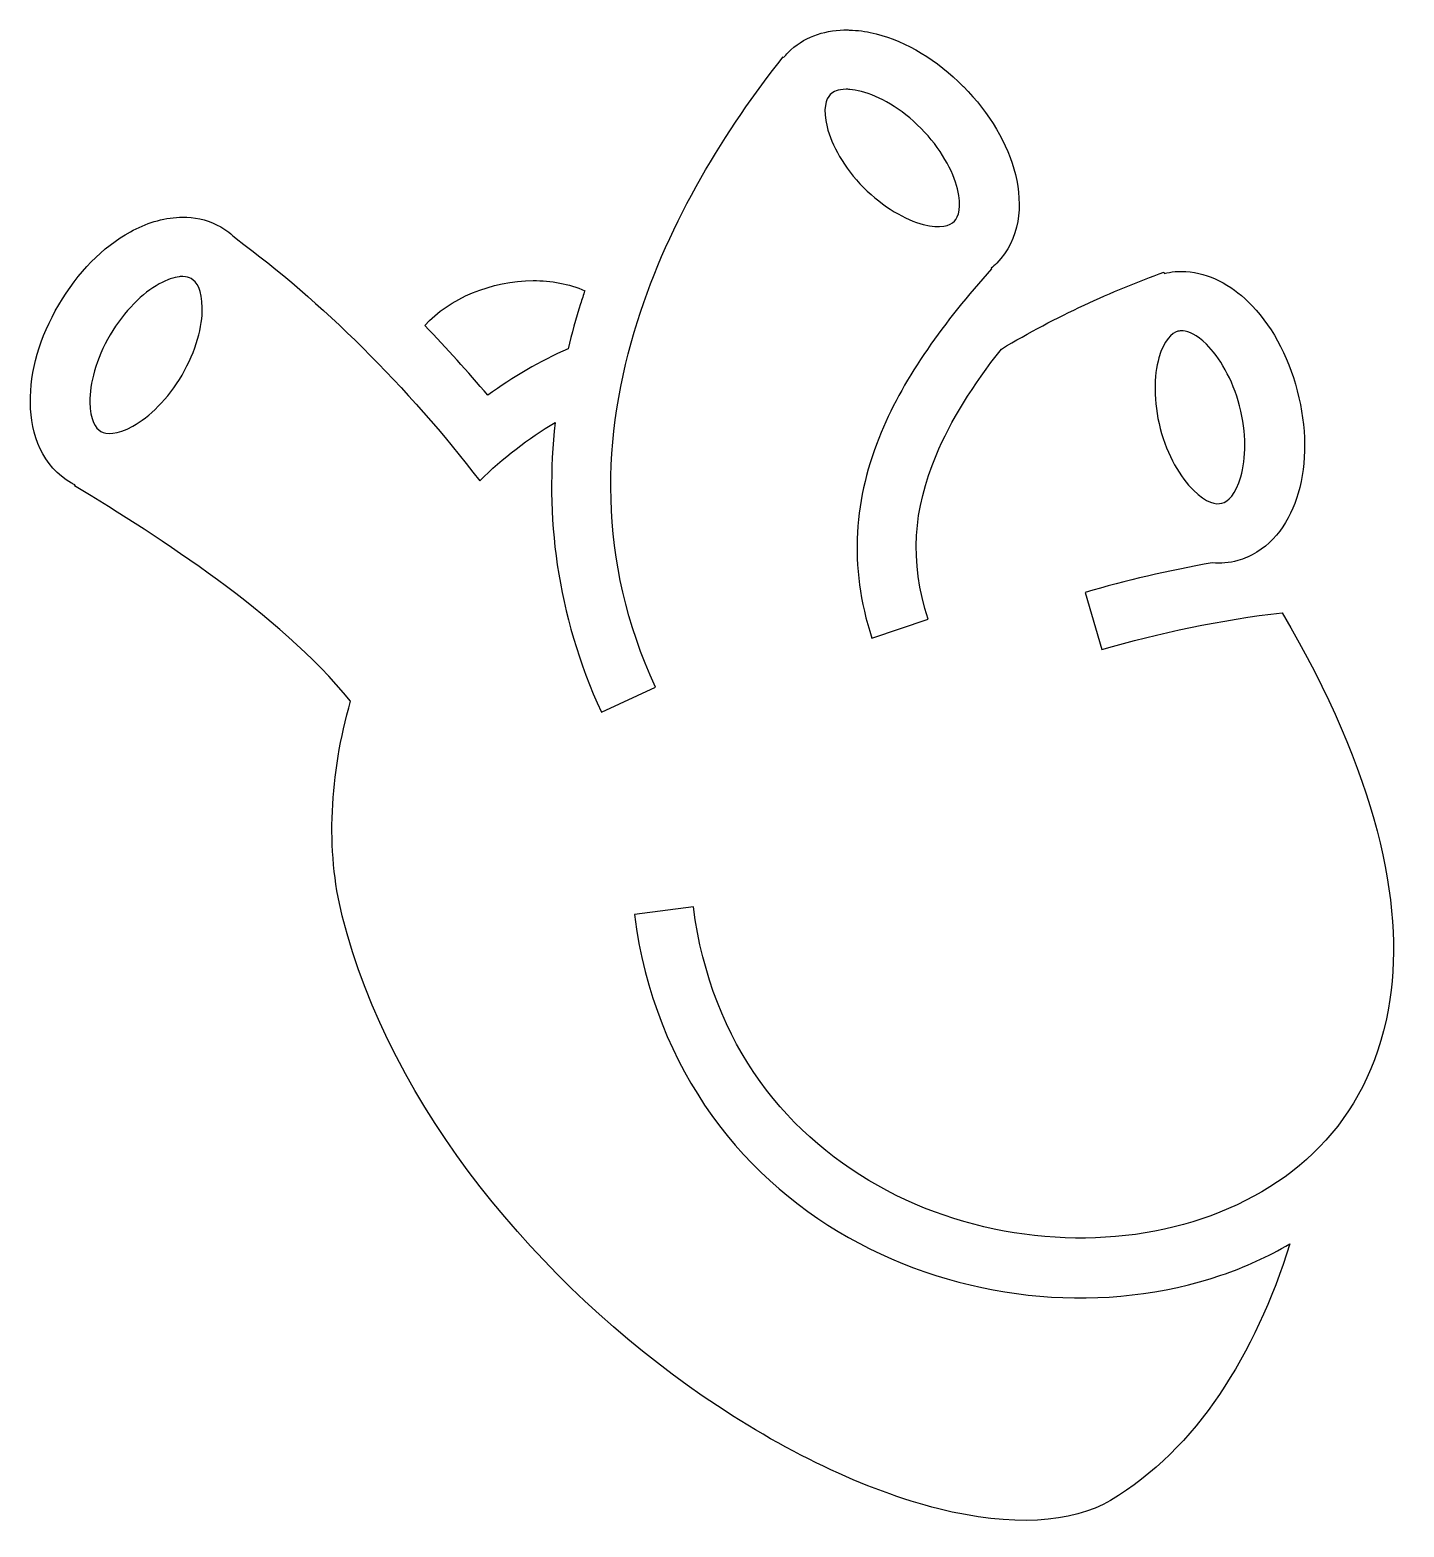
# Model space of a CAD drawing. Header units: centimetres. Extents: x -9.4 to 8.8, y -10 to 9.8.
import ezdxf

# ---------------------------------------------------------------- set-up
doc = ezdxf.new("R2010")
doc.units = ezdxf.units.CM
doc.header["$MEASUREMENT"] = 0
doc.layers.add('Layer 1', color=7, linetype='Continuous')

msp = doc.modelspace()

# ---------------------------------------------------------------- linework, layer by layer
at = {"layer": 'Layer 1'}
for points, knots in [([(1.39947, 9.83694), (1.12538, 9.83011), (0.86006, 9.74164), (0.65757, 9.53654), (0.65757, 9.53654), (0.6372, 9.51596), (0.61894, 9.49509), (0.6009, 9.47329), (0.6009, 9.47329), (0.6009, 9.47329), (0.59297, 9.48122), (0.59297, 9.48122), (0.59297, 9.48122), (-0.15964, 8.52527), (-0.91285, 7.3218), (-1.33487, 5.97731), (-1.33487, 5.97731), (-1.80702, 4.47318), (-1.87462, 2.82525), (-1.09506, 1.13727), (-1.09506, 1.13727), (-1.09506, 1.13727), (-1.81057, 0.80646), (-1.81057, 0.80646), (-1.81057, 0.80646), (-2.41378, 2.11257), (-2.56146, 3.41733), (-2.42327, 4.64248), (-2.42327, 4.64248), (-2.78064, 4.43206), (-3.11533, 4.17113), (-3.42214, 3.87022), (-3.42214, 3.87022), (-4.36535, 5.10152), (-5.52961, 6.25663), (-6.64799, 7.07499), (-6.64799, 7.07499), (-6.70719, 7.13403), (-6.77433, 7.18695), (-6.85094, 7.23059), (-6.85094, 7.23059), (-6.99338, 7.31164), (-7.14527, 7.35119), (-7.29893, 7.35836), (-7.29893, 7.35836), (-7.31495, 7.35912), (-7.33035, 7.35971), (-7.34637, 7.35963), (-7.34637, 7.35963), (-7.36239, 7.35963), (-7.37901, 7.35896), (-7.39507, 7.35836), (-7.39507, 7.35836), (-7.61983, 7.3498), (-7.845, 7.27698), (-8.04606, 7.16595), (-8.04606, 7.16595), (-8.41376, 6.96287), (-8.74373, 6.62747), (-8.99484, 6.19874), (-8.99484, 6.19874), (-9.24591, 5.76998), (-9.37587, 5.31912), (-9.37039, 4.90081), (-9.37039, 4.90081), (-9.36482, 4.48242), (-9.2061, 4.05492), (-8.82613, 3.8386), (-8.82613, 3.8386), (-8.81061, 3.82983), (-8.79438, 3.82279), (-8.77865, 3.81499), (-8.77865, 3.81499), (-8.77865, 3.81499), (-8.78396, 3.80445), (-8.78396, 3.80445), (-8.78396, 3.80445), (-7.63286, 3.09476), (-6.11203, 2.14404), (-5.13112, 0.9528), (-5.13112, 0.9528), (-5.40867, -0.01664), (-5.46159, -1.01792), (-5.24181, -1.88957), (-5.24181, -1.88957), (-4.59651, -4.44946), (-2.60947, -6.77262), (-0.47556, -8.24247), (-0.47556, -8.24247), (0.59146, -8.97733), (1.692, -9.49844), (2.65415, -9.73943), (2.65415, -9.73943), (3.61625, -9.98034), (4.41989, -9.93113), (4.92726, -9.62735), (4.92726, -9.62735), (6.0722, -8.94212), (6.83865, -7.70297), (7.30182, -6.23156), (7.30182, -6.23156), (7.01407, -6.40065), (6.70835, -6.54023), (6.38994, -6.64793), (6.38994, -6.64793), (4.8813, -7.15825), (3.09641, -7.01614), (1.59865, -6.22364), (1.59865, -6.22364), (0.10084, -5.43114), (-1.10453, -3.95821), (-1.37546, -1.87106), (-1.37546, -1.87106), (-1.37546, -1.87106), (-0.59409, -1.76965), (-0.59409, -1.76965), (-0.59409, -1.76965), (-0.35487, -3.61197), (0.66703, -4.8383), (1.96761, -5.52648), (1.96761, -5.52648), (3.26824, -6.21466), (4.85232, -6.33526), (6.13697, -5.90072), (6.13697, -5.90072), (7.42162, -5.46622), (8.40012, -4.52436), (8.62627, -2.99509), (8.62627, -2.99509), (8.81324, -1.73068), (8.46329, -0.02111), (7.19914, 2.12301), (7.19914, 2.12301), (6.39205, 2.03108), (5.5685, 1.85448), (4.81134, 1.63542), (4.81134, 1.63542), (4.81134, 1.63542), (4.59257, 2.39191), (4.59257, 2.39191), (4.59257, 2.39191), (5.12937, 2.54717), (5.69703, 2.6816), (6.27402, 2.78323), (6.27402, 2.78323), (6.38492, 2.77395), (6.49869, 2.78222), (6.61276, 2.81359), (6.61276, 2.81359), (6.65577, 2.8254), (6.69693, 2.84016), (6.73661, 2.85702), (6.73661, 2.85702), (6.73796, 2.85723), (6.73922, 2.85816), (6.74057, 2.85829), (6.74057, 2.85829), (6.74036, 2.85863), (6.74074, 2.85934), (6.74057, 2.85964), (6.74057, 2.85964), (7.08728, 3.00934), (7.30718, 3.34339), (7.41129, 3.70435), (7.41129, 3.70435), (7.52767, 4.1079), (7.52506, 4.57824), (7.39948, 5.059), (7.39948, 5.059), (7.27382, 5.53971), (7.04687, 5.95043), (6.74714, 6.24223), (6.74714, 6.24223), (6.52238, 6.46121), (6.2321, 6.62195), (5.9236, 6.6403), (5.9236, 6.6403), (5.82931, 6.64578), (5.73397, 6.63756), (5.63757, 6.6139), (5.63757, 6.6139), (5.63757, 6.6139), (5.63365, 6.63102), (5.63365, 6.63102), (5.63365, 6.63102), (4.95744, 6.38476), (4.2112, 6.05092), (3.48308, 5.61372), (3.48308, 5.61372), (3.1058, 5.13393), (2.80991, 4.66566), (2.61864, 4.20636), (2.61864, 4.20636), (2.32148, 3.49288), (2.25971, 2.80976), (2.51583, 2.03732), (2.51583, 2.03732), (2.51583, 2.03732), (1.76861, 1.78828), (1.76861, 1.78828), (1.76861, 1.78828), (1.45404, 2.73706), (1.53648, 3.65771), (1.89123, 4.50938), (1.89123, 4.50938), (2.20433, 5.26115), (2.7232, 5.96814), (3.3526, 6.6758), (3.3526, 6.6758), (3.3526, 6.6758), (3.34602, 6.68242), (3.34602, 6.68242), (3.34602, 6.68242), (3.37225, 6.7038), (3.39797, 6.72611), (3.42243, 6.7509), (3.42243, 6.7509), (3.72967, 7.06197), (3.76989, 7.51456), (3.66886, 7.92233), (3.66886, 7.92233), (3.56787, 8.33009), (3.33017, 8.73508), (2.98097, 9.08857), (2.98097, 9.08857), (2.98097, 9.08857), (2.97836, 9.08992), (2.97836, 9.08992), (2.97836, 9.08992), (2.62963, 9.44236), (2.22874, 9.68428), (1.82401, 9.78704), (1.82401, 9.78704), (1.72264, 9.81276), (1.61874, 9.82887), (1.51433, 9.83448), (1.51433, 9.83448), (1.49476, 9.83549), (1.47461, 9.8368), (1.45504, 9.83701), (1.45504, 9.83701), (1.4367, 9.83731), (1.41793, 9.83752), (1.39967, 9.83701), (1.39967, 9.83701), (1.39967, 9.83701), (1.39947, 9.83694), (1.39947, 9.83694)], [0, 0, 0, 0, 0.01587302, 0.01587302, 0.01587302, 0.01587302, 0.03174603, 0.03174603, 0.03174603, 0.03174603, 0.04761905, 0.04761905, 0.04761905, 0.04761905, 0.06349206, 0.06349206, 0.06349206, 0.06349206, 0.07936508, 0.07936508, 0.07936508, 0.07936508, 0.0952381, 0.0952381, 0.0952381, 0.0952381, 0.11111111, 0.11111111, 0.11111111, 0.11111111, 0.12698413, 0.12698413, 0.12698413, 0.12698413, 0.14285714, 0.14285714, 0.14285714, 0.14285714, 0.15873016, 0.15873016, 0.15873016, 0.15873016, 0.17460317, 0.17460317, 0.17460317, 0.17460317, 0.19047619, 0.19047619, 0.19047619, 0.19047619, 0.20634921, 0.20634921, 0.20634921, 0.20634921, 0.22222222, 0.22222222, 0.22222222, 0.22222222, 0.23809524, 0.23809524, 0.23809524, 0.23809524, 0.25396825, 0.25396825, 0.25396825, 0.25396825, 0.26984127, 0.26984127, 0.26984127, 0.26984127, 0.28571429, 0.28571429, 0.28571429, 0.28571429, 0.3015873, 0.3015873, 0.3015873, 0.3015873, 0.31746032, 0.31746032, 0.31746032, 0.31746032, 0.33333333, 0.33333333, 0.33333333, 0.33333333, 0.34920635, 0.34920635, 0.34920635, 0.34920635, 0.36507937, 0.36507937, 0.36507937, 0.36507937, 0.38095238, 0.38095238, 0.38095238, 0.38095238, 0.3968254, 0.3968254, 0.3968254, 0.3968254, 0.41269841, 0.41269841, 0.41269841, 0.41269841, 0.42857143, 0.42857143, 0.42857143, 0.42857143, 0.44444444, 0.44444444, 0.44444444, 0.44444444, 0.46031746, 0.46031746, 0.46031746, 0.46031746, 0.47619048, 0.47619048, 0.47619048, 0.47619048, 0.49206349, 0.49206349, 0.49206349, 0.49206349, 0.50793651, 0.50793651, 0.50793651, 0.50793651, 0.52380952, 0.52380952, 0.52380952, 0.52380952, 0.53968254, 0.53968254, 0.53968254, 0.53968254, 0.55555556, 0.55555556, 0.55555556, 0.55555556, 0.57142857, 0.57142857, 0.57142857, 0.57142857, 0.58730159, 0.58730159, 0.58730159, 0.58730159, 0.6031746, 0.6031746, 0.6031746, 0.6031746, 0.61904762, 0.61904762, 0.61904762, 0.61904762, 0.63492063, 0.63492063, 0.63492063, 0.63492063, 0.65079365, 0.65079365, 0.65079365, 0.65079365, 0.66666667, 0.66666667, 0.66666667, 0.66666667, 0.68253968, 0.68253968, 0.68253968, 0.68253968, 0.6984127, 0.6984127, 0.6984127, 0.6984127, 0.71428571, 0.71428571, 0.71428571, 0.71428571, 0.73015873, 0.73015873, 0.73015873, 0.73015873, 0.74603175, 0.74603175, 0.74603175, 0.74603175, 0.76190476, 0.76190476, 0.76190476, 0.76190476, 0.77777778, 0.77777778, 0.77777778, 0.77777778, 0.79365079, 0.79365079, 0.79365079, 0.79365079, 0.80952381, 0.80952381, 0.80952381, 0.80952381, 0.82539683, 0.82539683, 0.82539683, 0.82539683, 0.84126984, 0.84126984, 0.84126984, 0.84126984, 0.85714286, 0.85714286, 0.85714286, 0.85714286, 0.87301587, 0.87301587, 0.87301587, 0.87301587, 0.88888889, 0.88888889, 0.88888889, 0.88888889, 0.9047619, 0.9047619, 0.9047619, 0.9047619, 0.92063492, 0.92063492, 0.92063492, 0.92063492, 0.93650794, 0.93650794, 0.93650794, 0.93650794, 0.95238095, 0.95238095, 0.95238095, 0.95238095, 0.96825397, 0.96825397, 0.96825397, 0.96825397, 1, 1, 1, 1]), ([(1.42713, 9.05161), (1.44231, 9.05161), (1.45897, 9.05161), (1.47588, 9.05034), (1.47588, 9.05034), (1.521, 9.0468), (1.57202, 9.03735), (1.63005, 9.02264), (1.63005, 9.02264), (1.8624, 8.9636), (2.15985, 8.7978), (2.41943, 8.53501), (2.41943, 8.53501), (2.67893, 8.2723), (2.84406, 7.97059), (2.90301, 7.73255), (2.90301, 7.73255), (2.96196, 7.49443), (2.91819, 7.3624), (2.86084, 7.30425), (2.86084, 7.30425), (2.80341, 7.24606), (2.68078, 7.20431), (2.44844, 7.26335), (2.44844, 7.26335), (2.21601, 7.32239), (1.9186, 7.48945), (1.65906, 7.75225), (1.65906, 7.75225), (1.39952, 8.01496), (1.23443, 8.31667), (1.17539, 8.55471), (1.17539, 8.55471), (1.11644, 8.79283), (1.16021, 8.92355), (1.21756, 8.9817), (1.21756, 8.9817), (1.2553, 9.01986), (1.32066, 9.05119), (1.42713, 9.05153), (1.42713, 9.05153), (1.42713, 9.05153), (1.42713, 9.05161), (1.42713, 9.05161)], [0, 0, 0, 0, 0.08333333, 0.08333333, 0.08333333, 0.08333333, 0.16666667, 0.16666667, 0.16666667, 0.16666667, 0.25, 0.25, 0.25, 0.25, 0.33333333, 0.33333333, 0.33333333, 0.33333333, 0.41666667, 0.41666667, 0.41666667, 0.41666667, 0.5, 0.5, 0.5, 0.5, 0.58333333, 0.58333333, 0.58333333, 0.58333333, 0.66666667, 0.66666667, 0.66666667, 0.66666667, 0.75, 0.75, 0.75, 0.75, 0.83333333, 0.83333333, 0.83333333, 0.83333333, 1, 1, 1, 1]), ([(-7.35038, 6.57297), (-7.30442, 6.5717), (-7.26765, 6.5604), (-7.24104, 6.54527), (-7.24104, 6.54527), (-7.16999, 6.50479), (-7.09788, 6.39751), (-7.09472, 6.15775), (-7.09472, 6.15775), (-7.09156, 5.91807), (-7.1756, 5.58836), (-7.36223, 5.26969), (-7.36223, 5.26969), (-7.54887, 4.9509), (-7.79715, 4.71223), (-8.01187, 4.59365), (-8.01187, 4.59365), (-8.22659, 4.47503), (-8.36515, 4.48338), (-8.43621, 4.52378), (-8.43621, 4.52378), (-8.50722, 4.56426), (-8.57929, 4.67154), (-8.58245, 4.9113), (-8.58245, 4.9113), (-8.58565, 5.15098), (-8.50166, 5.48204), (-8.31498, 5.80075), (-8.31498, 5.80075), (-8.12834, 6.11941), (-7.88006, 6.35682), (-7.66534, 6.47544), (-7.66534, 6.47544), (-7.55802, 6.53473), (-7.46955, 6.56247), (-7.39926, 6.57032), (-7.39926, 6.57032), (-7.38163, 6.57226), (-7.36578, 6.57336), (-7.35047, 6.57293), (-7.35047, 6.57293), (-7.35047, 6.57293), (-7.35038, 6.57297), (-7.35038, 6.57297)], [0, 0, 0, 0, 0.08333333, 0.08333333, 0.08333333, 0.08333333, 0.16666667, 0.16666667, 0.16666667, 0.16666667, 0.25, 0.25, 0.25, 0.25, 0.33333333, 0.33333333, 0.33333333, 0.33333333, 0.41666667, 0.41666667, 0.41666667, 0.41666667, 0.5, 0.5, 0.5, 0.5, 0.58333333, 0.58333333, 0.58333333, 0.58333333, 0.66666667, 0.66666667, 0.66666667, 0.66666667, 0.75, 0.75, 0.75, 0.75, 0.83333333, 0.83333333, 0.83333333, 0.83333333, 1, 1, 1, 1]), ([(-2.71456, 6.51891), (-3.26274, 6.51575), (-3.82965, 6.28753), (-4.14827, 5.92329), (-4.14827, 5.92329), (-3.8595, 5.62208), (-3.58027, 5.31417), (-3.31419, 5.00082), (-3.31419, 5.00082), (-2.98334, 5.24472), (-2.62845, 5.45328), (-2.25198, 5.61622), (-2.25198, 5.61622), (-2.20391, 5.8182), (-2.14875, 6.01741), (-2.08731, 6.21315), (-2.08731, 6.21315), (-2.06909, 6.27113), (-2.04991, 6.32827), (-2.03064, 6.38579), (-2.03064, 6.38579), (-2.24021, 6.47772), (-2.47543, 6.52022), (-2.7146, 6.51887), (-2.7146, 6.51887), (-2.7146, 6.51887), (-2.71456, 6.51891), (-2.71456, 6.51891)], [0, 0, 0, 0, 0.125, 0.125, 0.125, 0.125, 0.25, 0.25, 0.25, 0.25, 0.375, 0.375, 0.375, 0.375, 0.5, 0.5, 0.5, 0.5, 0.625, 0.625, 0.625, 0.625, 0.75, 0.75, 0.75, 0.75, 1, 1, 1, 1]), ([(5.85081, 5.8535), (5.86228, 5.85434), (5.87485, 5.85434), (5.88771, 5.8535), (5.88771, 5.8535), (5.96471, 5.8476), (6.06726, 5.80231), (6.19608, 5.67682), (6.19608, 5.67682), (6.36779, 5.50958), (6.54279, 5.21719), (6.63619, 4.85986), (6.63619, 4.85986), (6.72959, 4.50253), (6.72128, 4.15861), (6.65331, 3.92289), (6.65331, 3.92289), (6.58542, 3.68726), (6.48177, 3.59406), (6.403, 3.57247), (6.403, 3.57247), (6.32415, 3.5508), (6.19785, 3.57648), (6.0261, 3.74367), (6.0261, 3.74367), (5.85439, 3.91099), (5.67935, 4.20339), (5.58599, 4.56072), (5.58599, 4.56072), (5.49255, 4.91805), (5.50081, 5.26197), (5.56879, 5.49769), (5.56879, 5.49769), (5.63676, 5.73332), (5.74041, 5.82652), (5.81918, 5.84811), (5.81918, 5.84811), (5.82905, 5.85089), (5.83934, 5.85258), (5.85081, 5.85342), (5.85081, 5.85342), (5.85081, 5.85342), (5.85081, 5.8535), (5.85081, 5.8535)], [0, 0, 0, 0, 0.08333333, 0.08333333, 0.08333333, 0.08333333, 0.16666667, 0.16666667, 0.16666667, 0.16666667, 0.25, 0.25, 0.25, 0.25, 0.33333333, 0.33333333, 0.33333333, 0.33333333, 0.41666667, 0.41666667, 0.41666667, 0.41666667, 0.5, 0.5, 0.5, 0.5, 0.58333333, 0.58333333, 0.58333333, 0.58333333, 0.66666667, 0.66666667, 0.66666667, 0.66666667, 0.75, 0.75, 0.75, 0.75, 0.83333333, 0.83333333, 0.83333333, 0.83333333, 1, 1, 1, 1])]:
    msp.add_open_spline(points, degree=3, knots=knots, dxfattribs=at)

doc.saveas('drawing.dxf')
